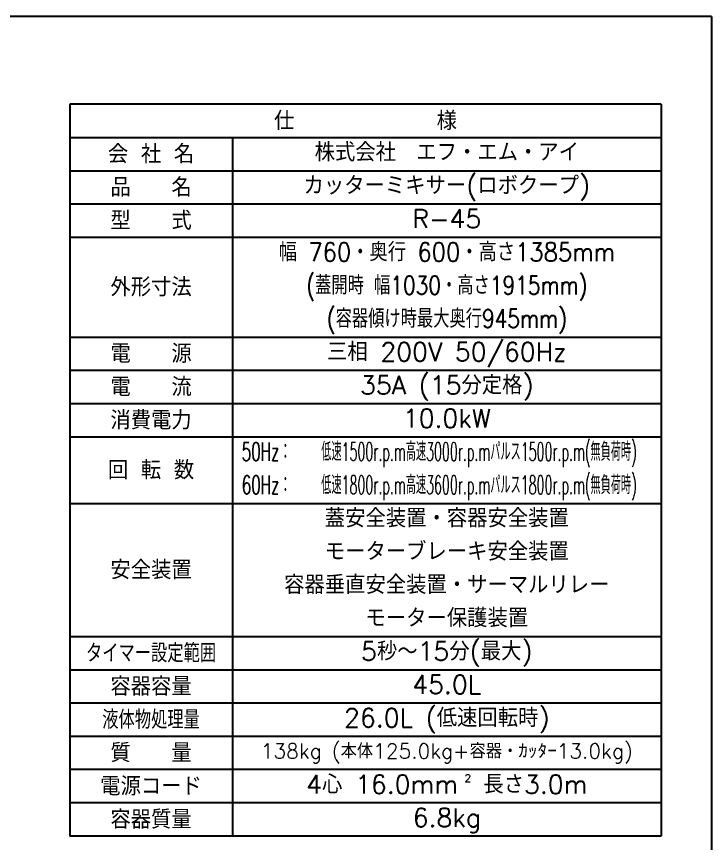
# Model space of a CAD drawing. Extents: x 460 to 8100, y 0 to 5507.
# Drawn here: x 6220 to 8100, y 3270 to 5507 of the extents above; entities that cross this region are included whole.
import ezdxf
from ezdxf.enums import TextEntityAlignment as Align

# ---------------------------------------------------------------- set-up
doc = ezdxf.new("R2010")
doc.units = 0
doc.header["$LTSCALE"] = 4
doc.layers.add('SIYOU', color=7, linetype='CONTINUOUS')
doc.layers.add('WAKU', color=7, linetype='CONTINUOUS')
doc.styles.get("Standard").update_dxf_attribs({"font": 'romans.shx', "bigfont": 'extfont.shx'})

msp = doc.modelspace()

# ---------------------------------------------------------------- linework, layer by layer
at = {"layer": 'SIYOU', "color": 6}
for p, q in [((7964.1, 5270), (6364.1, 5270)), ((6364.1, 5270), (6364.1, 3290)), ((7964.1, 5270), (7964.1, 3290)), ((6364.1, 4910), (7964.1, 4910)), ((7964.1, 3290), (6364.1, 3290))]:
    msp.add_line(p, q, dxfattribs=at)
at = {"layer": 'SIYOU', "color": 7}
for p, q in [((6364.1, 5180), (7964.1, 5180)), ((6804.1, 5180), (6804.1, 3290)), ((6364.1, 5090), (7964.1, 5090)), ((6364.1, 5000), (7964.1, 5000)), ((6364.1, 4640), (7964.1, 4640)), ((6364.1, 4550), (7964.1, 4550)), ((6364.1, 4460), (7964.1, 4460)), ((6364.1, 4370), (7964.1, 4370)), ((6364.1, 4190), (7964.1, 4190)), ((6364.1, 3830), (7964.1, 3830)), ((6364.1, 3740), (7964.1, 3740)), ((6364.1, 3650), (7964.1, 3650)), ((6364.1, 3560), (7964.1, 3560)), ((7964.1, 3470), (6364.1, 3470)), ((7964.1, 3380), (6364.1, 3380))]:
    msp.add_line(p, q, dxfattribs=at)
at = {"layer": 'WAKU', "color": 6}
for q in [(460, 5507), (8100, 0)]:
    msp.add_line((8100, 5507), q, dxfattribs=at)

# ---------------------------------------------------------------- texts
at = {"layer": 'SIYOU'}
for s, p in [('仕\u3000\u3000\u3000\u3000\u3000\u3000\u3000様', (7164.1, 5225)), ('会 社 名', (6584.1, 5135)), ('品\u3000\u3000名', (6584.1, 5045)), ('型\u3000\u3000式', (6584.1, 4955)), ('外形寸法', (6584.1, 4775)), ('電\u3000\u3000源', (6584.1, 4595)), ('電\u3000\u3000流', (6584.1, 4505)), ('消費電力', (6584.1, 4415)), ('回 転 数', (6584.1, 4280)), ('安全装置', (6584.2, 4010)), ('容器容量', (6584.1, 3695)), ('質\u3000\u3000量', (6584.1, 3515)), ('電源コード', (6584.1, 3425)), ('容器質量', (6584.1, 3335))]:
    msp.add_text(s, height=50, dxfattribs=at).set_placement(p, align=Align.MIDDLE_CENTER)
at = {"layer": 'SIYOU', "color": 1}
for s, height, p in [('株式会社\u3000エフ・エム・アイ', 50, (7384.1, 5140)), ('カッターミキサー(ロボクープ)', 50, (7384.1, 5050)), ('R-45', 50, (7384.1, 4960)), ('三相 200V 50/60Hz', 50, (7384.1, 4600)), ('35A (15分定格)', 50, (7384.1, 4510)), ('10.0kW', 50, (7384.1, 4420)), ('蓋安全装置・容器安全装置', 50, (7384.1, 4150)), ('モーターブレーキ安全装置', 50, (7384.1, 4060)), ('容器垂直安全装置・サーマルリレー', 50, (7384.1, 3970)), ('モーター保護装置', 50, (7384.1, 3880)), ('5秒～15分(最大)', 50, (7384.1, 3790)), ('45.0L', 50, (7384.1, 3700)), ('26.0L (低速回転時)', 50, (7384.1, 3610)), ('138kg (本体125.0kg+容器・ｶｯﾀｰ13.0kg)', 40, (7384.1, 3520)), ('4心 16.0mm  長さ3.0m', 50, (7384.1, 3430)), ('2', 20, (7441, 3446.6)), ('6.8kg', 50, (7384.1, 3340))]:
    msp.add_text(s, height=height, dxfattribs=at).set_placement(p, align=Align.MIDDLE_CENTER)
for s, width, p in [('幅 760・奥行 600・高さ1385mm', 0.9, (7384.1, 4870)), ('(蓋開時 幅1030・高さ1915mm)', 0.8, (7384.1, 4780)), ('(容器傾け時最大奥行945mm)', 0.8, (7384.1, 4690)), ('低速1500r.p.m高速3000r.p.mパルス1500r.p.m(無負荷時)', 0.5, (7471.1, 4330)), ('低速1800r.p.m高速3600r.p.mパルス1800r.p.m(無負荷時)', 0.5, (7471.1, 4240))]:
    msp.add_text(s, height=50, dxfattribs=dict(at, width=width)).set_placement(p, align=Align.MIDDLE_CENTER)
at = {"layer": 'SIYOU', "color": 1, "width": 0.6}
for s, p in [('50Hz：', (6829.4, 4330)), ('60Hz：', (6829.4, 4240))]:
    msp.add_text(s, height=50, dxfattribs=at).set_placement(p, align=Align.MIDDLE_LEFT)
at = {"layer": 'SIYOU', "width": 0.8}
for s, p in [('タイマー設定範囲', (6584.1, 3785)), ('液体物処理量', (6584.1, 3605))]:
    msp.add_text(s, height=50, dxfattribs=at).set_placement(p, align=Align.MIDDLE_CENTER)

doc.saveas('drawing.dxf')
